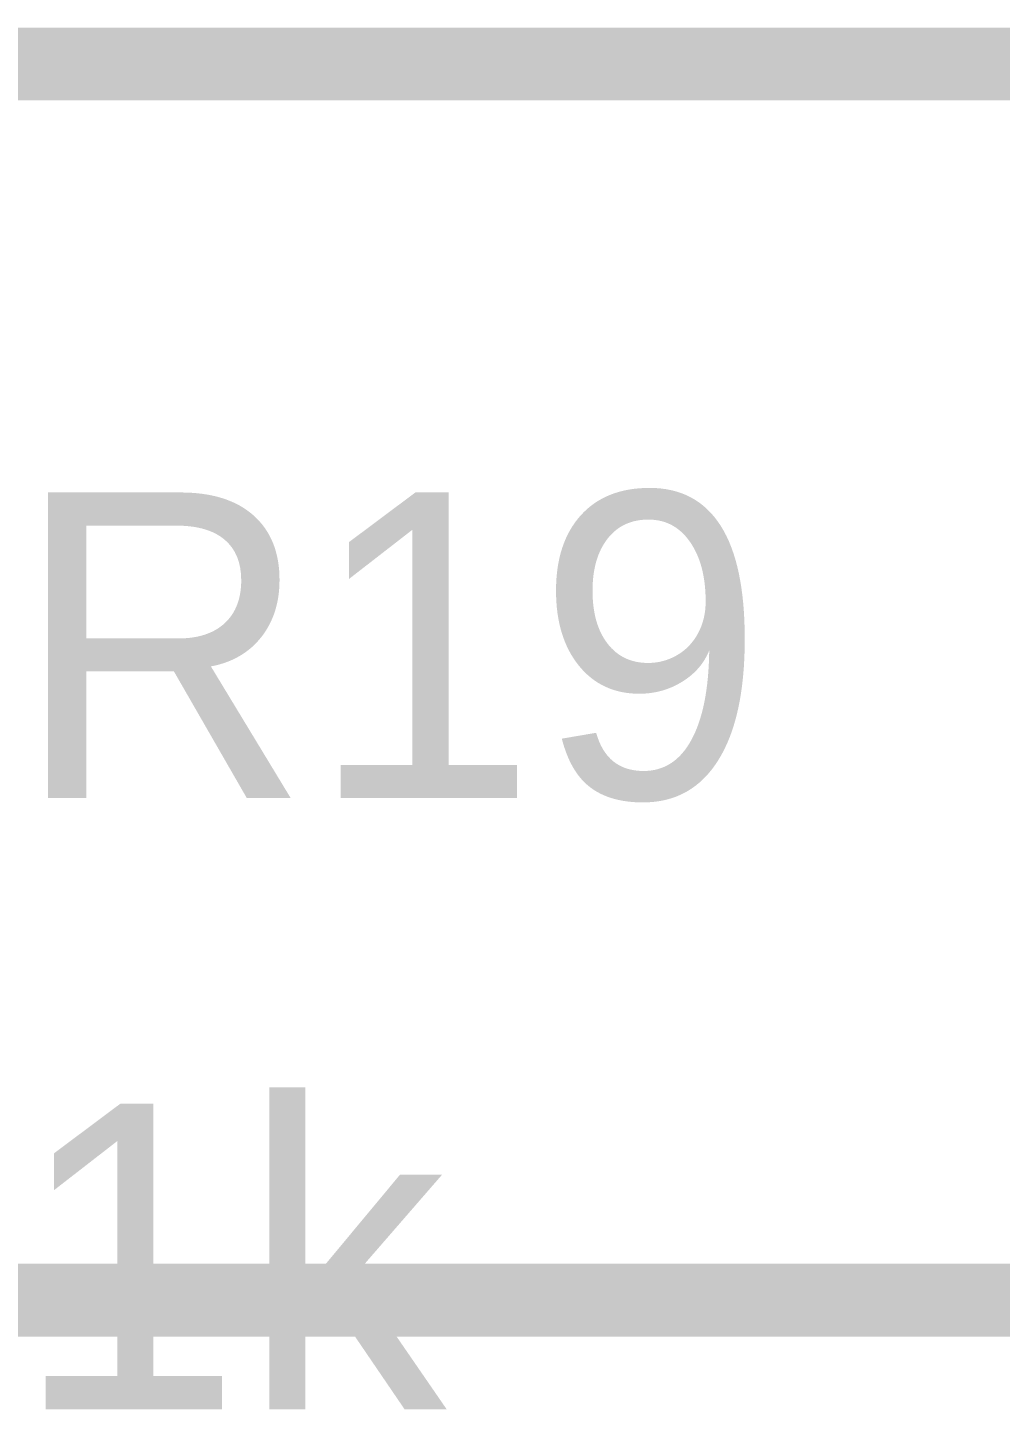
# Model space of a CAD drawing. Header units: inches. Extents: x 0 to 22.3, y 0 to 15.7.
# Drawn here: x 0.8296 to 0.9872, y 6.7821 to 7.0059 of the extents above; entities that cross this region are included whole.
import ezdxf

# ---------------------------------------------------------------- set-up
doc = ezdxf.new("R2010")
doc.units = ezdxf.units.IN
doc.header["$MEASUREMENT"] = 0
doc.layers.add('Sheet', color=255, linetype='Continuous')

msp = doc.modelspace()

# ---------------------------------------------------------------- linework, layer by layer
at = {"layer": 'Sheet'}
for points in [[(0.89999, 7.00003, 0.0118, 0.0118, 0), (0.80009, 7.00003, 0.0118, 0.0118, 0), (0.70019, 7.00003, 0.0118, 0.0118, 0)], [(1.00033, 7.00003, 0.0118, 0.0118, 0), (0.89999, 7.00003, 0.0118, 0.0118, 0)], [(0.80009, 6.7998, 0.0118, 0.0118, 0), (1.10024, 6.7998, 0.0118, 0.0118, 0)]]:
    msp.add_lwpolyline(points, format="xyseb", dxfattribs=at)

# ---------------------------------------------------------------- texts
for s, p in [('R19', (0.8275, 6.88113)), ('1k', (0.8275, 6.78212))]:
    msp.add_text(s, height=0.049505, dxfattribs=at).set_placement(p)

doc.saveas('drawing.dxf')
